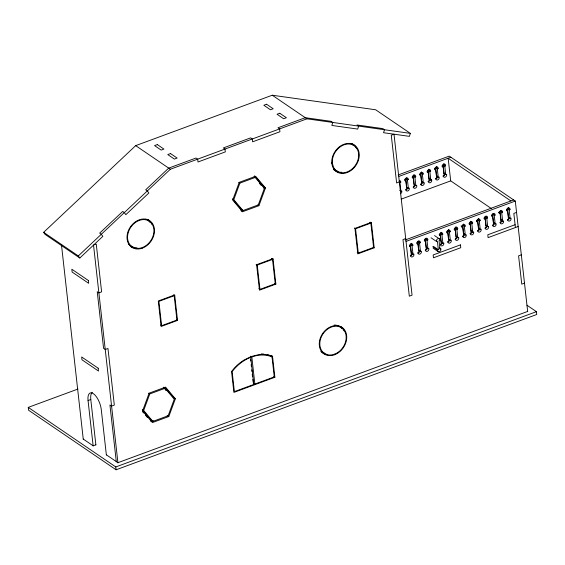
<?xml version="1.0" encoding="UTF-8"?>
<svg xmlns="http://www.w3.org/2000/svg" width="565" height="565" viewBox="0 0 565 565"><rect width="100%" height="100%" fill="white"/><g stroke="black" fill="none" stroke-linecap="round" stroke-linejoin="round"><path stroke-width="0.85" d="M410.338 133.375L409.406 136.356L383.55 132.719L384.49 129.731L382.837 128.608L356.988 124.971L358.641 126.094L357.702 129.081L331.846 125.444L332.785 122.457L331.132 121.334L305.284 117.697L277.966 127.782L279.619 128.905L279.936 131.737L252.619 141.815L252.301 138.99L250.655 137.867L223.337 147.945L224.99 149.068L225.308 151.9L197.99 161.986L197.672 159.153L196.02 158.03L168.709 168.116L145.692 189.791L147.345 190.913L148.849 192.997L125.84 214.672L124.335 212.588L122.683 211.465L99.666 233.14L101.319 234.263L102.823 236.347L79.813 258.021L45.136 234.419L43.632 232.335L135.678 145.636L272.259 95.217L375.661 109.772L410.338 133.375L306.936 118.82L272.259 95.217M152.861 421.391L143.672 410.494L149.782 393.939L165.079 388.296L174.267 399.194L168.158 415.748L152.861 421.391L151.208 420.268L142.564 410.006M242.971 210.561L233.783 199.664L239.892 183.117L255.189 177.467L264.378 188.371L258.269 204.918L242.971 210.561L241.319 209.438L232.674 199.177M168.815 416.525L175.355 398.791L165.51 387.11L149.125 393.162L142.578 410.896L152.423 422.578L168.815 416.525L167.162 415.402M258.925 205.695L265.465 187.968L255.627 176.287L239.235 182.333L232.688 200.066L242.533 211.748L258.925 205.695L257.824 204.947M43.632 232.335L78.309 255.938L170.355 169.239L306.936 118.82M331.846 163.462L332.474 163.229L331.373 162.48M242.519 210.018L240.881 210.625L242.533 211.748M398.177 174.952L449.232 156.109L515.287 201.062L527.696 311.668M399.003 176.379L450.884 157.232M405.776 178.78L406.595 178.476L408.241 179.599L407.422 179.903L405.776 178.78L406.722 187.269L408.375 188.392L409.194 188.089A2.006 1.568 -55.8 0 1 407.81 190.956A2.006 1.568 -55.8 0 1 405.917 189.296L406.736 188.993L405.783 180.503L404.681 179.755M413.248 176.019L414.067 175.715L415.713 176.838L414.894 177.142L413.248 176.019L414.194 184.508L415.847 185.631L416.666 185.327A2.006 1.568 -55.8 0 1 415.282 188.202A2.006 1.568 -55.8 0 1 413.389 186.542L414.209 186.238L413.255 177.749L412.153 177M420.72 173.257L421.539 172.961L423.185 174.084L422.366 174.387L420.72 173.257L421.667 181.753L423.319 182.876L424.138 182.573A2.006 1.568 -55.8 0 1 422.754 185.44A2.006 1.568 -55.8 0 1 420.861 183.78L421.681 183.477L420.727 174.988L419.625 174.239M428.185 170.503L429.012 170.199L430.657 171.322L429.838 171.626L428.185 170.503L429.139 178.992L430.791 180.115L431.611 179.811L429.958 178.688L429.139 178.992M435.657 167.741L436.477 167.445L438.129 168.568L437.31 168.864L435.657 167.741L436.611 176.238L438.263 177.361L439.083 177.057A2.006 1.568 -55.8 0 1 437.698 179.924A2.006 1.568 -55.8 0 1 435.806 178.265L436.625 177.961L435.672 169.472L434.57 168.723M443.13 164.987L443.949 164.683L445.601 165.806L444.782 166.11L443.13 164.987L444.083 173.476L445.736 174.599L446.555 174.295A2.006 1.568 -55.8 0 1 445.171 177.17A2.006 1.568 -55.8 0 1 443.278 175.51L444.097 175.207L443.144 166.717L442.042 165.969M399.356 181.965L396.623 182.975L391.27 135.197L393.996 134.188L412.055 295.17L409.321 296.173L402.972 239.574L405.705 238.564M399.406 180.588A2.006 1.568 -55.8 0 1 400.769 182.354L399.949 182.657L400.903 191.147L401.722 190.85A2.006 1.568 -55.8 0 1 400.338 193.717M405.783 180.503L404.964 180.807A2.006 1.568 -55.8 0 1 406.348 177.94A2.006 1.568 -55.8 0 1 408.241 179.599M413.255 177.749L412.436 178.053A2.006 1.568 -55.8 0 1 413.82 175.178A2.006 1.568 -55.8 0 1 415.713 176.838M420.727 174.988L419.908 175.291A2.006 1.568 -55.8 0 1 421.292 172.424A2.006 1.568 -55.8 0 1 423.185 174.084M431.611 179.811A2.006 1.568 -55.8 0 1 430.226 182.686A2.006 1.568 -55.8 0 1 428.334 181.026L429.153 180.722L428.199 172.233L427.38 172.537A2.006 1.568 -55.8 0 1 428.764 169.662A2.006 1.568 -55.8 0 1 430.657 171.322M435.672 169.472L434.852 169.775A2.006 1.568 -55.8 0 1 436.236 166.908A2.006 1.568 -55.8 0 1 438.129 168.568M443.144 166.717L442.324 167.014A2.006 1.568 -55.8 0 1 443.709 164.147A2.006 1.568 -55.8 0 1 445.601 165.806M436.611 176.238L437.43 175.934A2.006 1.568 -55.8 0 1 437.183 177.855A2.006 1.568 -55.8 0 1 435.516 178.907M444.083 173.476L444.902 173.173M401.249 199.127L450.693 180.878L491.402 208.584M256.129 264.307L257.23 265.056L272.528 259.413L275.254 283.75L259.957 289.393L258.855 288.644M354.467 228.006L355.569 228.754L370.859 223.111L373.592 247.449L358.295 253.099L357.193 252.35M160.524 324.946L161.625 325.694L176.923 320.051L174.19 295.714M177.53 320.412L161.138 326.464L158.285 300.99L174.67 294.944L177.53 320.412L176.428 319.663M275.868 284.11L259.476 290.163L256.616 264.695L273.008 258.643L275.868 284.11L274.767 283.362M374.2 247.816L357.815 253.862L354.954 228.394L371.346 222.342L374.2 247.816L373.098 247.067M405.197 239.97L513.634 199.939M406.023 241.396L515.287 201.062M410.402 244.673L411.221 244.37L412.874 245.493L412.055 245.796L410.402 244.673L411.355 253.162L413.008 254.285L413.827 253.989A2.006 1.568 -55.8 0 1 412.436 256.856A2.006 1.568 -55.8 0 1 410.543 255.196L411.362 254.893L410.416 246.404L409.314 245.655M417.874 241.919L418.693 241.615L420.346 242.738L419.527 243.042L417.874 241.919L418.827 250.408L420.48 251.531L421.299 251.227A2.006 1.568 -55.8 0 1 419.908 254.095A2.006 1.568 -55.8 0 1 418.015 252.435L418.834 252.131L417.888 243.642L416.786 242.894M425.346 239.157L426.165 238.854L427.818 239.977L426.999 240.28L425.346 239.157L426.3 247.647L427.945 248.77L428.771 248.466A2.006 1.568 -55.8 0 1 427.38 251.34A2.006 1.568 -55.8 0 1 425.487 249.681L426.307 249.377L425.36 240.888L424.259 240.139M440.29 233.642L441.11 233.338L442.762 234.461L441.943 234.765L440.29 233.642L441.244 242.131L442.889 243.254L443.709 242.95A2.006 1.568 -55.8 0 1 442.324 245.824A2.006 1.568 -55.8 0 1 440.432 244.165L441.251 243.861L440.297 235.372L439.203 234.623M447.763 230.88L448.582 230.584L450.234 231.707L449.415 232.003L447.763 230.88L448.716 239.376L450.361 240.499L451.181 240.196A2.006 1.568 -55.8 0 1 449.797 243.063A2.006 1.568 -55.8 0 1 447.904 241.403L448.723 241.1L447.77 232.611L446.675 231.862M455.235 228.126L456.054 227.822L457.707 228.945L456.88 229.249L455.235 228.126L456.188 236.615L457.834 237.738L458.653 237.434A2.006 1.568 -55.8 0 1 457.269 240.309A2.006 1.568 -55.8 0 1 455.376 238.649L456.195 238.345L455.242 229.856L454.147 229.107M462.707 225.364L463.526 225.061L465.172 226.191L464.352 226.487L462.707 225.364L463.653 233.854L465.306 234.984L466.125 234.68A2.006 1.568 -55.8 0 1 464.741 237.547A2.006 1.568 -55.8 0 1 462.848 235.888L463.667 235.584L462.714 227.095L461.068 225.972M470.179 222.61L470.998 222.306L472.644 223.429L471.824 223.733L470.179 222.61L471.125 231.099L472.778 232.222L473.597 231.918A2.006 1.568 -55.8 0 1 472.213 234.786A2.006 1.568 -55.8 0 1 470.32 233.133L471.139 232.829L470.186 224.34L469.084 223.585M477.651 219.849L478.47 219.545L480.116 220.668L479.297 220.972L477.651 219.849L478.597 228.338L480.25 229.461L481.069 229.164A2.006 1.568 -55.8 0 1 479.685 232.031A2.006 1.568 -55.8 0 1 477.792 230.372L478.611 230.068L477.658 221.579L476.556 220.83M485.123 217.094L485.942 216.791L487.588 217.913L486.769 218.217L485.123 217.094L486.07 225.583L487.722 226.706L488.541 226.403A2.006 1.568 -55.8 0 1 487.157 229.27A2.006 1.568 -55.8 0 1 485.264 227.61L486.084 227.314L485.13 218.817L484.028 218.069M492.588 214.333L493.415 214.029L495.06 215.152L494.241 215.456L492.588 214.333L493.542 222.822L495.194 223.945L496.014 223.648A2.006 1.568 -55.8 0 1 494.629 226.516A2.006 1.568 -55.8 0 1 492.736 224.856L493.556 224.552L492.602 216.063L491.501 215.314M500.06 211.578L500.88 211.275L502.532 212.398L501.713 212.701L500.06 211.578L501.014 220.068L502.666 221.19L503.486 220.887A2.006 1.568 -55.8 0 1 502.101 223.754A2.006 1.568 -55.8 0 1 500.209 222.094L501.028 221.798L500.074 213.302L498.422 212.179M507.532 208.817L508.352 208.513L510.004 209.636L509.185 209.94L507.532 208.817L508.486 217.306L510.139 218.429L510.958 218.125A2.006 1.568 -55.8 0 1 509.574 221A2.006 1.568 -55.8 0 1 507.681 219.34L508.5 219.036L507.547 210.547L506.445 209.799M410.416 246.404L409.597 246.707A2.006 1.568 -55.8 0 1 410.981 243.833A2.006 1.568 -55.8 0 1 412.874 245.493M417.888 243.642L417.069 243.946A2.006 1.568 -55.8 0 1 418.453 241.078A2.006 1.568 -55.8 0 1 420.346 242.738M425.36 240.888L424.541 241.191A2.006 1.568 -55.8 0 1 425.925 238.317A2.006 1.568 -55.8 0 1 427.818 239.977M440.297 235.372L439.478 235.676A2.006 1.568 -55.8 0 1 440.87 232.801A2.006 1.568 -55.8 0 1 442.762 234.461M447.77 232.611L446.95 232.914A2.006 1.568 -55.8 0 1 448.342 230.047A2.006 1.568 -55.8 0 1 450.234 231.707M455.242 229.856L454.422 230.153A2.006 1.568 -55.8 0 1 455.807 227.285A2.006 1.568 -55.8 0 1 457.707 228.945M462.714 227.095L461.895 227.398A2.006 1.568 -55.8 0 1 463.279 224.531A2.006 1.568 -55.8 0 1 465.172 226.191M470.186 224.34L469.367 224.637A2.006 1.568 -55.8 0 1 470.751 221.77A2.006 1.568 -55.8 0 1 472.644 223.429M477.658 221.579L476.839 221.883A2.006 1.568 -55.8 0 1 478.223 219.015A2.006 1.568 -55.8 0 1 480.116 220.668M485.13 218.817L484.311 219.121A2.006 1.568 -55.8 0 1 485.695 216.254A2.006 1.568 -55.8 0 1 487.588 217.913M492.602 216.063L491.783 216.367A2.006 1.568 -55.8 0 1 493.167 213.499A2.006 1.568 -55.8 0 1 495.06 215.152M500.074 213.302L499.255 213.605A2.006 1.568 -55.8 0 1 500.639 210.738A2.006 1.568 -55.8 0 1 502.532 212.398M507.547 210.547L506.727 210.851A2.006 1.568 -55.8 0 1 508.112 207.977A2.006 1.568 -55.8 0 1 510.004 209.636M431.046 237.773L436.568 241.53L437.388 241.227L438.341 249.723L437.522 250.02L432.691 246.736M516.558 212.384L513.825 213.393L515.414 227.54M411.355 253.162L412.175 252.859M418.827 250.408L419.647 250.104M426.3 247.647L427.119 247.343M456.188 236.615L457.007 236.311M463.653 233.854L464.479 233.557A2.006 1.568 -55.8 0 1 464.225 235.478A2.006 1.568 -55.8 0 1 462.566 236.53M471.125 231.099L471.945 230.795A2.006 1.568 -55.8 0 1 471.697 232.724A2.006 1.568 -55.8 0 1 470.038 233.776M478.597 228.338L479.417 228.041M486.07 225.583L486.889 225.28M493.542 222.822L494.361 222.518M501.014 220.068L501.833 219.764M439.415 247.873L440.799 248.812L439.98 249.116L439.026 240.626L439.845 240.323A2.006 1.568 -55.8 0 0 437.953 238.663A2.006 1.568 -55.8 0 0 436.568 241.53M515.096 224.715L487.779 234.793L488.096 237.625L518.14 226.53M526.954 305.213L536.432 311.668L536.75 314.493L116.086 469.783L28.568 410.211L28.25 407.386L77.935 389.045M93.161 446.018L88.055 400.529L90.788 399.519A12.833 5.382 69.7 0 1 92.363 392.301M521.318 254.836L518.585 255.839L521.763 284.146L524.49 283.136M150.77 421.448L153.228 420.544M253.219 382.936L254.864 384.066L274.265 376.904L272.012 356.875L270.367 355.752A37.926 29.677 -55.8 0 0 267.189 354.707M274.873 377.265L233.896 392.393L231.551 371.445L234.313 368.147A38.886 30.425 -55.8 0 1 244.002 360.067L251.213 356.529L258.608 354.679A38.886 30.425 -55.8 0 1 269.265 355.244L272.521 356.317L274.873 377.265L273.771 376.516M95.866 444.803L93.133 445.806L83.203 439.047M527.668 311.435L117.93 462.686L106.347 454.804M28.25 407.386L115.776 466.951L536.432 311.668M250.726 356.176L251.821 356.925L254.872 355.978A37.926 29.677 -55.8 0 1 272.012 356.875M510.901 200.949L448.151 158.242L450.693 180.878M427.098 171.485L428.199 172.233M399.123 181.231L400.769 182.354M399.801 190.398L400.903 191.147M434.57 235.577L439.401 238.868M433.51 246.432L438.341 249.723M433.136 248.19L437.967 251.482M370.308 222.158L371.41 222.907M369.764 222.363L370.859 223.111M254.088 176.718L255.189 177.467M265.465 187.968L263.82 186.846L254.518 175.814M263.276 187.622L264.378 188.371M238.79 182.368L239.892 183.117M232.681 198.915L233.783 199.664M135.678 145.636L170.355 169.239M271.97 258.459L273.072 259.208M271.426 258.664L272.528 259.413M271.419 355.569L272.521 356.317M173.632 294.761L174.733 295.509L158.892 301.357L161.625 325.694M163.426 387.173L165.079 388.296M175.355 398.791L173.709 397.668L164.959 387.286M148.68 393.191L149.782 393.939M142.571 409.738L143.672 410.494M259.483 183.399L261.101 185.32M163.963 387.816L166.124 390.38M142.571 411.716L143.658 413.015M145.304 414.964L147.493 417.556M78.309 255.938L79.813 258.021M509.185 209.94L510.139 218.429M501.713 212.701L502.666 221.19M494.241 215.456L495.194 223.945M486.769 218.217L487.722 226.706M479.297 220.972L480.25 229.461M471.824 223.733L472.778 232.222M464.352 226.487L465.306 234.984M456.88 229.249L457.834 237.738M444.782 166.11L445.736 174.599M449.415 232.003L450.361 240.499M437.31 168.864L438.263 177.361M441.943 234.765L442.889 243.254M429.838 171.626L430.791 180.115M422.366 174.387L423.319 182.876M426.999 240.28L427.945 248.77M414.894 177.142L415.847 185.631M419.527 243.042L420.48 251.531M407.422 179.903L408.375 188.392M412.055 245.796L413.008 254.285M355.569 228.754L358.295 253.099M257.23 265.056L259.957 289.393M251.821 356.925L254.864 384.066M250.563 359.305L250.761 361.056M251.157 364.552L251.347 366.304M251.743 369.807L251.941 371.558M252.237 374.185L252.527 376.813M252.823 379.44L253.12 382.06M165.672 387.696L165.969 390.323M117.958 462.89L93.529 245.104L96.255 244.094L101.615 291.872L98.889 292.882L97.237 291.759L103.586 348.358L105.231 349.481L107.964 348.471L114.314 405.077L111.58 406.087L109.935 404.957L116.305 461.767M115.776 466.951L116.086 469.783M106.368 455.009L101.269 409.519A12.833 5.382 69.7 0 0 93.395 393.706A12.833 5.382 69.7 0 0 88.055 400.529M90.788 399.519L95.888 445.008M61.5 245.118L83.274 439.288M443.808 163.617A2.006 1.568 -55.8 0 1 443.949 164.683M445.029 173.688A2.006 1.568 -55.8 0 1 442.988 176.153M436.335 166.378A2.006 1.568 -55.8 0 1 436.477 167.445M429.958 178.688A2.006 1.568 -55.8 0 1 429.711 180.616A2.006 1.568 -55.8 0 1 428.044 181.669M428.863 169.133A2.006 1.568 -55.8 0 1 429.012 170.199M422.486 181.45A2.006 1.568 -55.8 0 1 422.239 183.378A2.006 1.568 -55.8 0 1 420.572 184.423M421.391 171.894A2.006 1.568 -55.8 0 1 421.539 172.961M415.113 185.292A2.006 1.568 -55.8 0 1 413.1 187.185M413.919 174.649A2.006 1.568 -55.8 0 1 414.067 175.715M406.602 177.911A2.006 1.568 -55.8 0 1 406.595 178.476M407.64 188.053A2.006 1.568 -55.8 0 1 405.628 189.939M508.21 207.447A2.006 1.568 -55.8 0 1 508.352 208.513M509.404 218.09A2.006 1.568 -55.8 0 1 507.391 219.983M500.887 210.71A2.006 1.568 -55.8 0 1 500.88 211.275M501.96 220.279A2.006 1.568 -55.8 0 1 499.919 222.737M493.422 213.464A2.006 1.568 -55.8 0 1 493.415 214.029M494.495 223.034A2.006 1.568 -55.8 0 1 492.447 225.499M485.949 216.226A2.006 1.568 -55.8 0 1 485.942 216.791M487.023 225.795A2.006 1.568 -55.8 0 1 484.975 228.253M478.322 218.478A2.006 1.568 -55.8 0 1 478.47 219.545M479.551 228.55A2.006 1.568 -55.8 0 1 477.503 231.014M470.85 221.24A2.006 1.568 -55.8 0 1 470.998 222.306M463.378 223.994A2.006 1.568 -55.8 0 1 463.526 225.061M455.906 226.756A2.006 1.568 -55.8 0 1 456.054 227.822M457.134 236.827A2.006 1.568 -55.8 0 1 455.093 239.292M448.433 229.517A2.006 1.568 -55.8 0 1 448.582 230.584M449.662 239.588A2.006 1.568 -55.8 0 1 447.621 242.046M440.961 232.272A2.006 1.568 -55.8 0 1 441.11 233.338M442.155 242.915A2.006 1.568 -55.8 0 1 440.679 244.694M440.799 248.812A2.006 1.568 -55.8 0 1 439.415 251.679A2.006 1.568 -55.8 0 1 437.522 250.02M426.172 238.289A2.006 1.568 -55.8 0 1 426.165 238.854M427.246 247.858A2.006 1.568 -55.8 0 1 425.205 250.323M418.7 241.05A2.006 1.568 -55.8 0 1 418.693 241.615M419.774 250.62A2.006 1.568 -55.8 0 1 417.733 253.078M411.073 243.303A2.006 1.568 -55.8 0 1 411.221 244.37M412.302 253.374A2.006 1.568 -55.8 0 1 410.261 255.839M261.256 353.916A37.926 29.677 -55.8 0 1 263.848 354.093M324.571 353.203A15.396 12.049 -55.8 0 1 321.287 351.049M334.113 325.059A15.396 12.049 -55.8 0 1 336.585 325.292M337.362 325.497A15.396 12.049 -55.8 0 1 341.938 328.498M340.568 326.358A16.039 12.55 -55.8 0 1 344.127 330.949M327.587 354.481A16.039 12.55 -55.8 0 1 320.871 351.529M352.383 143.729A16.039 12.55 -55.8 0 1 356.635 148.764M341.853 172.268A16.039 12.55 -55.8 0 1 333.378 169.352M147.627 219.312A16.039 12.55 -55.8 0 1 151.872 224.347M137.09 247.858A16.039 12.55 -55.8 0 1 130.557 246.453M349.848 143.305A15.396 12.049 -55.8 0 1 353.888 145.706M337.856 171.287A15.396 12.049 -55.8 0 1 333.816 168.886M145.841 219.149A15.396 12.049 -55.8 0 1 150.163 222.511M133.1 246.877A15.396 12.049 -55.8 0 1 128.516 243.882M250.733 357.327L247.724 358.62A37.926 29.677 -55.8 0 0 232.137 371.593L234.383 391.623L253.777 384.468L250.733 357.327M157.31 144.584L154.577 145.593L161.18 150.092L163.914 149.082L157.31 144.584M266.567 104.25L263.841 105.26L270.444 109.758L273.178 108.748L266.567 104.25M170.517 153.574L167.784 154.584L174.394 159.083L177.12 158.073L170.517 153.574M279.781 113.247L277.048 114.25L283.658 118.749L286.384 117.739L279.781 113.247M460.461 244.878L433.15 254.963L433.468 257.788L460.779 247.71L460.461 244.878M88.345 280.48L71.833 269.237L72.143 272.069L88.663 283.305L88.345 280.48M98.183 368.211L81.671 356.974L81.989 359.799L98.501 371.043L98.183 368.211M332.947 165.842L332.319 162.388A15.396 12.049 -55.8 0 1 350.448 144.181A15.396 12.049 -55.8 0 1 354.502 166.491A15.396 12.049 -55.8 0 1 332.947 165.842M334.586 354.749A16.039 12.55 -55.8 0 0 344.029 329.162A16.039 12.55 -55.8 0 0 320.376 337.891A16.039 12.55 -55.8 0 0 334.586 354.749M347.094 172.572A16.039 12.55 -55.8 0 0 356.536 146.978A16.039 12.55 -55.8 0 0 332.884 155.714A16.039 12.55 -55.8 0 0 347.094 172.572M142.331 248.155A16.039 12.55 -55.8 0 0 151.78 222.568A16.039 12.55 -55.8 0 0 128.121 231.297A16.039 12.55 -55.8 0 0 142.331 248.155M334.522 354.184A15.396 12.049 -55.8 0 0 343.591 329.621A15.396 12.049 -55.8 0 0 320.878 338.004A15.396 12.049 -55.8 0 0 334.522 354.184M144.824 246.368A15.396 12.049 -55.8 0 0 149.577 221.395A15.396 12.049 -55.8 0 0 127.831 234.249A15.396 12.049 -55.8 0 0 144.824 246.368"/></g></svg>
